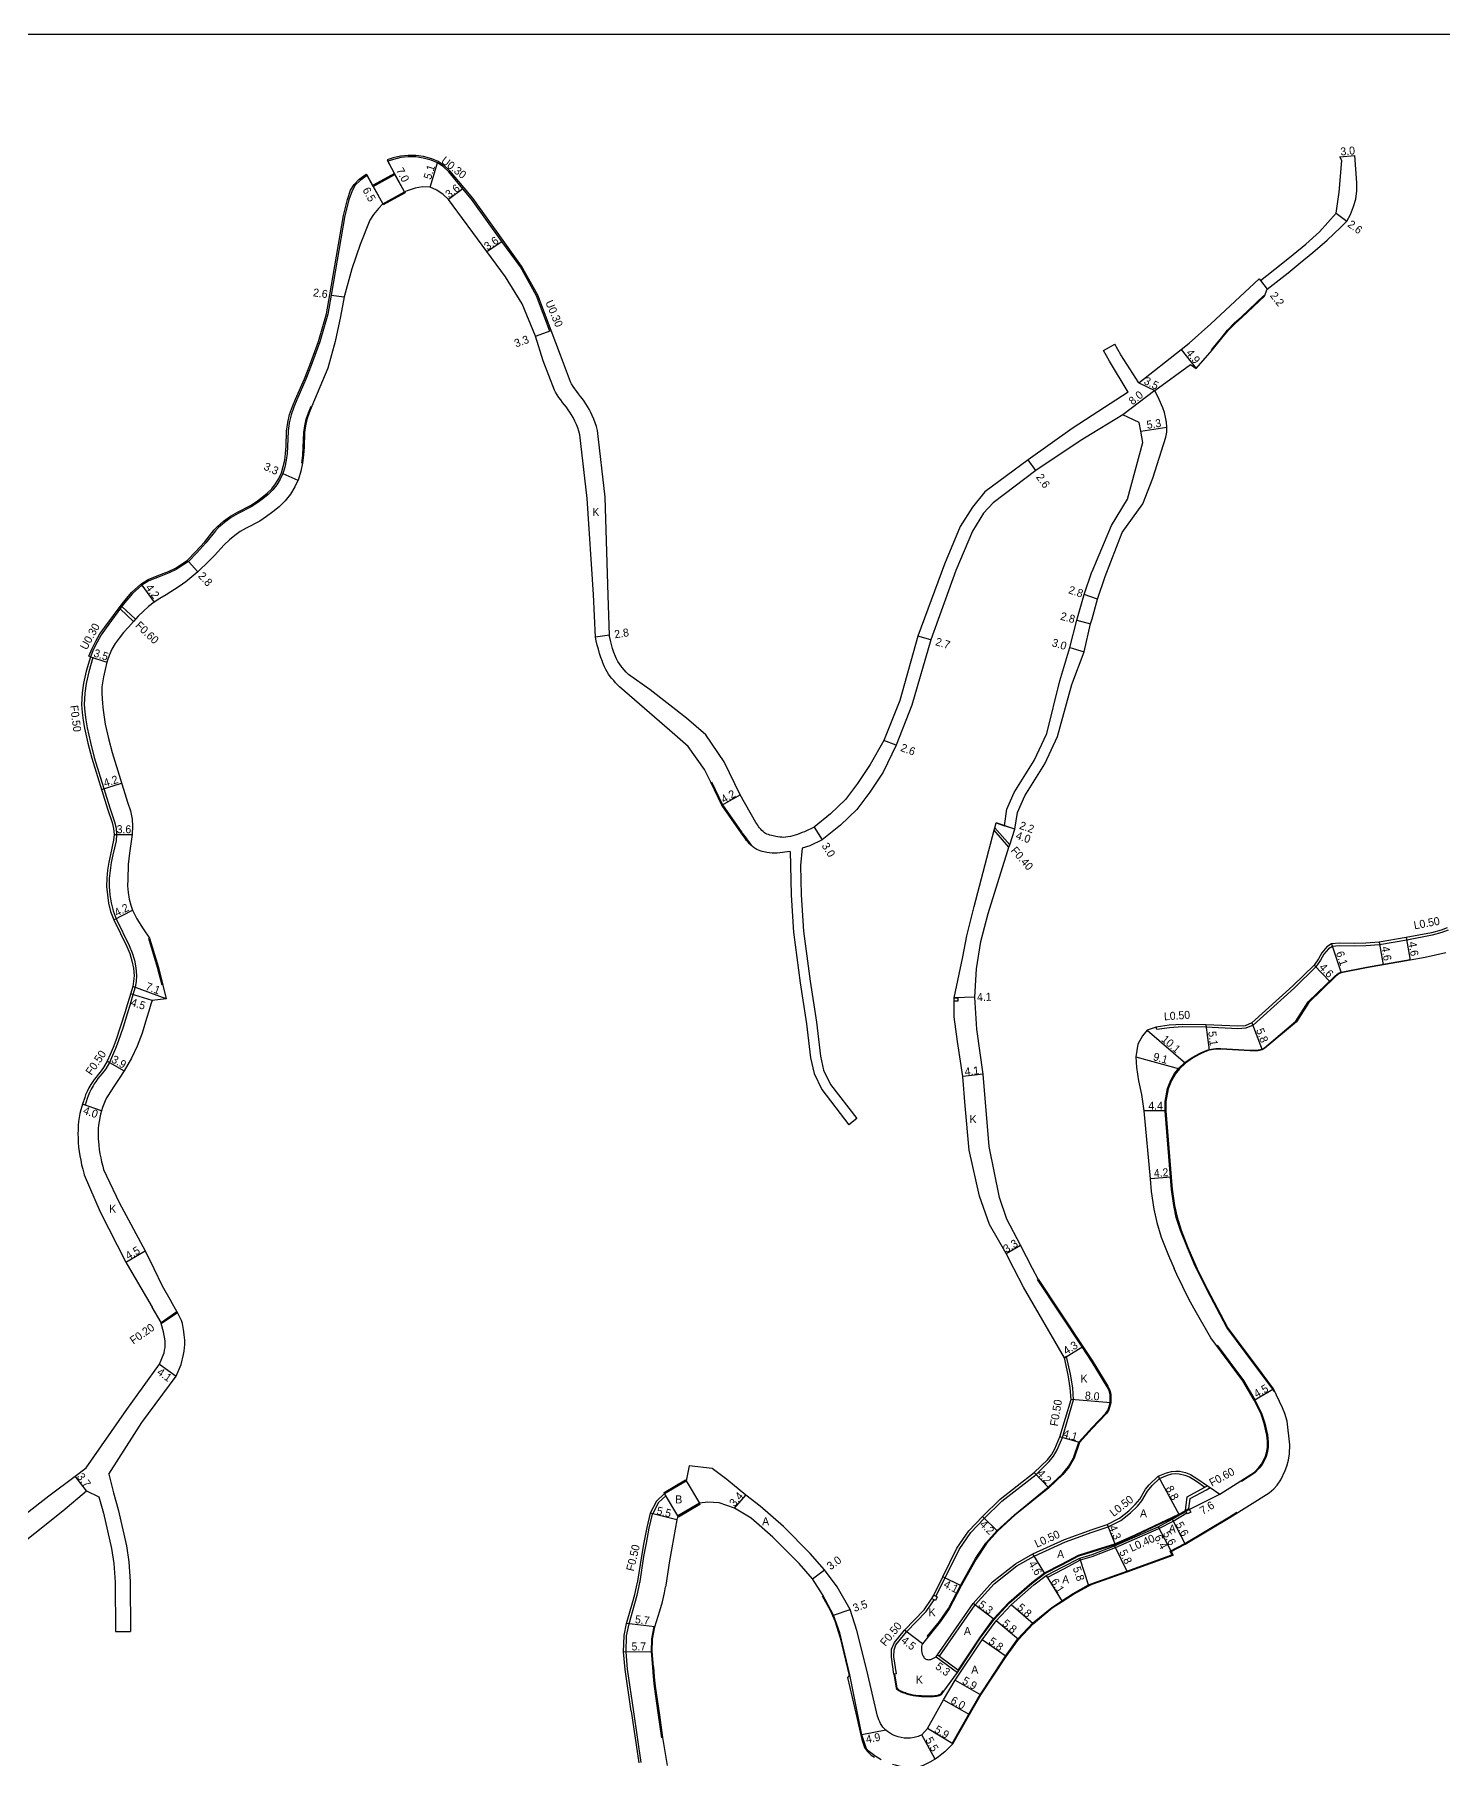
# Model space of a CAD drawing. Header units: metres. Extents: x -24000 to -21600, y -102000 to -99000.
# Drawn here: x -23693.9 to -23412.1, y -99344.9 to -99000 of the extents above; entities that cross this region are included whole.
import ezdxf

# ---------------------------------------------------------------- set-up
doc = ezdxf.new("R2010")
doc.units = ezdxf.units.M
doc.header["$LTSCALE"] = 2.5
for name, color, linetype in [('側溝・桝', 7, 'Continuous'), ('図郭', 7, 'Continuous'), ('幅員', 7, 'Continuous'), ('歩道・分離帯・安全施設', 7, 'Continuous'), ('舗装', 7, 'Continuous'), ('道路', 7, 'Continuous')]:
    doc.layers.add(name, color=color, linetype=linetype)
doc.styles.get("Standard").update_dxf_attribs({"font": ''})
doc.styles.get('Standard').set_extended_font_data('@MS PGothic')

msp = doc.modelspace()

# ---------------------------------------------------------------- linework, layer by layer
at = {"layer": '側溝・桝', "flags": 128}
for points in [[(-23590.55, -99059.19), (-23593.18, -99052.14), (-23596.45, -99046.29), (-23600.17, -99041.21), (-23606.22, -99032.72), (-23607.95, -99030.68), (-23610.78, -99027.26), (-23611.93, -99026.17), (-23613.11, -99025.42), (-23614.42, -99024.85), (-23616.1, -99024.4), (-23617.62, -99024.19), (-23619.15, -99024.17), (-23620.68, -99024.33), (-23622.17, -99024.68), (-23623.32, -99025.05), (-23623.22, -99025.34)], [(-23682.7, -99124.42), (-23682.99, -99124.32), (-23682.34, -99122.75), (-23681.61, -99121.33), (-23680.78, -99119.84), (-23679.8, -99118.49), (-23676.37, -99113.81), (-23674.45, -99111.55), (-23672.6, -99109.87), (-23671.13, -99108.98), (-23669.03, -99108.13), (-23667.08, -99107.35), (-23665.66, -99106.69), (-23663.3, -99105.12), (-23661.64, -99103.45), (-23659.81, -99101.45), (-23657.91, -99099.05), (-23657.3, -99098.37), (-23656.06, -99097.33), (-23654.7, -99096.32), (-23653.25, -99095.52), (-23650.66, -99094.18), (-23649.55, -99093.44), (-23648.41, -99092.59), (-23647.34, -99091.74), (-23646.43, -99090.84), (-23645.64, -99089.84), (-23644.98, -99088.79), (-23644.48, -99087.65), (-23644.11, -99086.4), (-23643.82, -99085.09), (-23643.65, -99083.75), (-23643.56, -99082.34), (-23643.44, -99079.29), (-23643.23, -99077.61), (-23642.84, -99075.95), (-23642.29, -99074.39), (-23641.69, -99072.93), (-23639.89, -99068.82), (-23638.8, -99066.1), (-23637.07, -99061.35), (-23635.49, -99055.83), (-23634.8, -99052.07), (-23632.1, -99036.16), (-23631.29, -99032.99), (-23630.65, -99031.15), (-23629.97, -99029.97), (-23628.97, -99028.95), (-23627.54, -99027.94), (-23627.36, -99028.19)], [(-23674.08, -99117.38), (-23676.76, -99114.84)], [(-23673.68, -99116.93), (-23676.4, -99114.35)], [(-23682.7, -99124.42), (-23682.23, -99124.58), (-23683.03, -99127.44), (-23683.56, -99129.79), (-23683.83, -99131.7), (-23683.96, -99133.93), (-23683.83, -99135.5), (-23683.63, -99137.06), (-23683.35, -99138.6), (-23682.69, -99141.59), (-23681.92, -99144.56), (-23678.79, -99154.65), (-23677.84, -99157.43), (-23677.55, -99158.69), (-23677.46, -99159.94), (-23677.57, -99161.19), (-23678.2, -99164.03), (-23678.52, -99165.55), (-23678.76, -99167.12), (-23678.91, -99168.72), (-23678.94, -99170.36), (-23678.8, -99171.99), (-23678.57, -99173.6), (-23678.16, -99175.23), (-23677.55, -99176.81), (-23674.92, -99182.18), (-23674.35, -99183.61), (-23673.9, -99185.09), (-23673.6, -99186.61), (-23673.46, -99188.17), (-23673.54, -99189.34), (-23673.71, -99190.45), (-23674.41, -99192.71), (-23674.83, -99194.14), (-23675.27, -99195.58), (-23676.17, -99198.45), (-23677.14, -99201.31), (-23677.68, -99202.73), (-23678.26, -99204.12), (-23678.9, -99205.51), (-23679.62, -99206.83), (-23680.33, -99207.77), (-23680.78, -99208.28), (-23681.18, -99208.77), (-23681.56, -99209.27), (-23681.92, -99209.78), (-23682.17, -99210.18), (-23682.54, -99210.84), (-23682.87, -99211.52), (-23683.17, -99212.2), (-23683.33, -99212.72), (-23683.77, -99214.04)], [(-23499, -99162.47), (-23501.95, -99159.08)], [(-23498.85, -99162.03), (-23501.83, -99158.61)], [(-23411.16, -99179.1), (-23412.41, -99179.55), (-23414.37, -99180.1), (-23419.44, -99181.05), (-23424.87, -99181.99), (-23427.6, -99182.2), (-23429.8, -99182.28), (-23432.96, -99182.19), (-23434.31, -99182.33), (-23435.08, -99182.8), (-23436, -99183.9), (-23436.67, -99185.06), (-23437.59, -99186.42), (-23441.9, -99190.59), (-23450.17, -99198.07), (-23451.61, -99198.69), (-23453.19, -99198.8), (-23459.61, -99198.5), (-23464.27, -99198.43), (-23466.91, -99198.61), (-23469.45, -99198.95), (-23469.57, -99198.46)], [(-23683.77, -99214.04), (-23684.24, -99213.88)], [(-23668.56, -99257.54), (-23665.38, -99255.32)], [(-23668.51, -99257.75), (-23665.29, -99255.5)], [(-23513.59, -99312.25), (-23511.78, -99308.57), (-23508.96, -99302.9), (-23506.63, -99299.52), (-23503.94, -99296.69), (-23500.41, -99293.26), (-23493.58, -99287.92), (-23490.95, -99285.3), (-23490.06, -99284.28), (-23489.34, -99282.98), (-23488.31, -99280.51), (-23486.07, -99273), (-23486.23, -99270.59), (-23486.68, -99267.88), (-23487.47, -99264.34)], [(-23487.47, -99264.34), (-23487.9, -99264.6)], [(-23567.59, -99292.16), (-23569.07, -99293.53), (-23570.25, -99295.85)], [(-23567.59, -99292.16), (-23567.85, -99291.72)], [(-23512.86, -99324.26), (-23505.78, -99314), (-23501.93, -99309.77), (-23497.41, -99306.17), (-23493.98, -99304.22), (-23487.69, -99301.39), (-23482.38, -99299.43)], [(-23491.35, -99308.48), (-23488.03, -99306.77), (-23484.68, -99305.01), (-23482.38, -99304.33)], [(-23491.35, -99308.48), (-23491.57, -99308.14)], [(-23521.5, -99327.75), (-23522.02, -99324.38), (-23521.95, -99323), (-23521.61, -99321.95), (-23519.47, -99319.36), (-23515.58, -99315.29), (-23513.96, -99313), (-23513.94, -99312.96)], [(-23513.55, -99324.38), (-23509.27, -99327.51)], [(-23513.27, -99323.97), (-23512.86, -99324.26), (-23508.99, -99327.09)], [(-23521.5, -99327.75), (-23522, -99327.82)]]:
    msp.add_lwpolyline(points, dxfattribs=at)
for points in [[(-23509.93, -99192.62), (-23509.23, -99192.62), (-23509.23, -99193.31), (-23509.93, -99193.31)], [(-23514.04, -99312.04), (-23513.59, -99312.25), (-23513.32, -99312.38), (-23513.67, -99313.09), (-23513.94, -99312.96), (-23514.39, -99312.74)]]:
    msp.add_lwpolyline(points, close=True, dxfattribs=at)
at = {"layer": '側溝・桝'}
for points in [[(-23482.38, -99299.43), (-23479.13, -99298.4), (-23476.64, -99297.09), (-23474.68, -99295.56), (-23473.31, -99294.23), (-23472.45, -99293.16), (-23471.31, -99291.27), (-23470.38, -99290.14), (-23468.87, -99288.71), (-23467.31, -99288.04), (-23466.43, -99287.79), (-23465.65, -99287.72), (-23464.94, -99287.78), (-23463.8, -99288.02)], [(-23463.8, -99288.02), (-23462.89, -99288.4), (-23461.51, -99289.26), (-23459.8, -99290.43)], [(-23463.7, -99295.09), (-23463.33, -99292.36), (-23459.8, -99290.43), (-23459.31, -99290.16)], [(-23463.05, -99294.74), (-23462.77, -99292.74), (-23459.51, -99290.96), (-23458.75, -99290.55)], [(-23572.52, -99345.51), (-23574.03, -99335.4), (-23575.26, -99326.82), (-23575.55, -99323.35), (-23575.45, -99320.16), (-23574.97, -99317.8), (-23573.81, -99313.71), (-23573.34, -99312.06), (-23572.98, -99310.48), (-23572.78, -99309.52), (-23572.75, -99309.33), (-23571.99, -99304.33), (-23571.51, -99301.62), (-23570.92, -99298.65), (-23570.25, -99295.85)], [(-23482.38, -99304.33), (-23477.71, -99302.52), (-23468.99, -99298.73), (-23466.17, -99297.22), (-23463.42, -99295.6)]]:
    msp.add_lwpolyline(points, dxfattribs=at)
msp.add_lwpolyline([(-23463.32, -99295.8), (-23463.62, -99295.25), (-23463.7, -99295.09), (-23463.05, -99294.74), (-23463, -99294.71), (-23462.62, -99295.42)], close=True, dxfattribs=at)
at = {"layer": '図郭'}
msp.add_lwpolyline([(-24000, -99600), (-23200, -99600), (-23200, -99000), (-24000, -99000)], close=True, dxfattribs=at)
at = {"layer": '幅員', "flags": 128}
for points in [[(-23432.81, -99024.48), (-23429.82, -99024.22)], [(-23619.85, -99031.47), (-23623.22, -99025.34)], [(-23614.77, -99030.55), (-23613.25, -99025.68)], [(-23627.36, -99028.19), (-23624.23, -99033.88)], [(-23608.18, -99030.87), (-23611.07, -99033.01)], [(-23433.53, -99035.75), (-23431.44, -99037.3)], [(-23603.38, -99043.42), (-23600.41, -99041.38)], [(-23634.51, -99052.11), (-23631.93, -99052.46)], [(-23448.69, -99049.18), (-23447.33, -99050.91)], [(-23593.65, -99060.32), (-23590.55, -99059.19)], [(-23464.58, -99062.95), (-23461.55, -99066.8)], [(-23469.85, -99071.19), (-23476.21, -99076.05)], [(-23472.99, -99069.63), (-23469.85, -99071.19)], [(-23472.65, -99079.3), (-23467.41, -99078.53)], [(-23493.64, -99087.15), (-23495.14, -99085.03)], [(-23644.2, -99087.76), (-23641.18, -99089.09)], [(-23663.1, -99105.36), (-23661.22, -99107.43)], [(-23672.42, -99110.11), (-23669.97, -99113.53)], [(-23481.28, -99112.87), (-23483.94, -99111.98)], [(-23485.39, -99117.07), (-23482.69, -99117.8)], [(-23578.89, -99120.1), (-23581.65, -99120.53)], [(-23514.6, -99121.02), (-23517.19, -99120.27)], [(-23682.7, -99124.42), (-23679.38, -99125.5)], [(-23486.85, -99122.57), (-23483.98, -99123.43)], [(-23521.56, -99142.08), (-23524, -99141.18)], [(-23680.46, -99150.95), (-23676.45, -99149.7)], [(-23556.4, -99154.09), (-23552.75, -99152.01)], [(-23537.92, -99158.49), (-23536.32, -99161.03)], [(-23497.79, -99158.92), (-23501.57, -99157.61)], [(-23497.79, -99158.92), (-23499.87, -99158.2)], [(-23677.96, -99159.93), (-23674.36, -99159.96)], [(-23678.01, -99177), (-23674.27, -99175.1)], [(-23434.47, -99181.84), (-23432.53, -99187.62)], [(-23424.94, -99181.49), (-23424.15, -99186.02)], [(-23419.53, -99180.56), (-23418.75, -99185.09)], [(-23437.97, -99186.1), (-23434.78, -99189.41)], [(-23670.36, -99193.17), (-23674.66, -99191.83)], [(-23667.53, -99192.78), (-23674.19, -99190.34)], [(-23505.83, -99192.49), (-23509.93, -99192.62)], [(-23471.37, -99199.09), (-23463.72, -99205.68)], [(-23459.6, -99198), (-23458.93, -99203.06)], [(-23450.45, -99197.64), (-23448.33, -99203.04)], [(-23679.35, -99205.29), (-23675.95, -99207.2)], [(-23473.65, -99204.39), (-23464.88, -99206.79)], [(-23504.13, -99207.87), (-23508.21, -99208.31)], [(-23680.46, -99215.18), (-23684.24, -99213.88)], [(-23467.59, -99215.23), (-23471.99, -99215.22)], [(-23466.55, -99228.47), (-23470.74, -99228.79)], [(-23675.63, -99245.44), (-23671.72, -99243.2)], [(-23499.53, -99243.76), (-23496.69, -99242.08)], [(-23487.9, -99264.6), (-23484.25, -99262.33)], [(-23668.89, -99265.87), (-23665.56, -99268.25)], [(-23484.86, -99281.52), (-23488.79, -99280.37)], [(-23683.48, -99291.18), (-23685.72, -99288.23)], [(-23493.92, -99287.54), (-23491.03, -99290.59)], [(-23553.88, -99294.63), (-23551.64, -99292.07)], [(-23463.62, -99295.25), (-23456.82, -99291.85)], [(-23565.38, -99296.96), (-23570.73, -99295.67)], [(-23504.3, -99296.33), (-23501.29, -99299.27)], [(-23491.83, -99307.72), (-23494.21, -99303.78)], [(-23538.27, -99308.79), (-23535.86, -99307)], [(-23483.01, -99310.15), (-23484.83, -99304.64)], [(-23508.55, -99310.16), (-23512.23, -99308.35)], [(-23491.57, -99308.14), (-23488.34, -99313.32)], [(-23501.94, -99316.88), (-23506.18, -99313.69)], [(-23494.18, -99317.76), (-23498.56, -99313.96)], [(-23534.06, -99316.04), (-23530.75, -99314.89)], [(-23497.08, -99320.88), (-23501.56, -99317.2)], [(-23516.29, -99321.79), (-23519.85, -99319.03)], [(-23499.58, -99324.3), (-23504.32, -99320.95)], [(-23513.55, -99324.38), (-23509.27, -99327.51)], [(-23509.72, -99329.01), (-23504.61, -99331.95)], [(-23512.1, -99332.95), (-23506.88, -99335.9)], [(-23523.62, -99339.04), (-23528.43, -99339.95)], [(-23513.77, -99344.81), (-23516.43, -99339.99)], [(-23510.22, -99341.79), (-23515.26, -99338.71)]]:
    msp.add_lwpolyline(points, dxfattribs=at)
at = {"layer": '幅員'}
for points in [[(-23478.59, -99273.58), (-23486.56, -99272.92)], [(-23449.95, -99273.05), (-23446.07, -99270.78)], [(-23469.15, -99288.28), (-23464.94, -99296.01)], [(-23466.36, -99296.87), (-23463.78, -99301.84)], [(-23479.34, -99297.94), (-23477.74, -99301.94)], [(-23469.16, -99298.37), (-23466.55, -99303.33)], [(-23469.16, -99298.37), (-23466.18, -99304.04)], [(-23477.86, -99302.15), (-23475.35, -99307.38)], [(-23569.79, -99318.36), (-23575.45, -99317.68)], [(-23576.05, -99323.36), (-23570.35, -99323.33)]]:
    msp.add_lwpolyline(points, dxfattribs=at)
at = {"layer": '歩道・分離帯・安全施設', "flags": 128}
for points in [[(-23458.48, -99063.05), (-23456.5, -99060.65), (-23455.27, -99059.1), (-23453.86, -99057.67), (-23452.51, -99056.46), (-23447.99, -99052.19)], [(-23640.42, -99085.68), (-23640.21, -99084.09), (-23640.11, -99082.52), (-23640, -99079.57), (-23639.83, -99078.22), (-23639.52, -99076.92), (-23639.07, -99075.62), (-23638.51, -99074.29)], [(-23558.51, -99149.45), (-23556.27, -99154.01), (-23552.42, -99159.56), (-23552.34, -99159.66), (-23552.09, -99160), (-23551.84, -99160.35), (-23551.58, -99160.7), (-23551.33, -99161.04), (-23551.06, -99161.37), (-23550.79, -99161.68), (-23550.5, -99161.99)], [(-23668.36, -99190.09), (-23669.25, -99186.57), (-23671.01, -99180.74)], [(-23439.14, -99193.42), (-23433.79, -99188.25), (-23433.07, -99187.71), (-23432.58, -99187.48), (-23427.51, -99186.45), (-23418.78, -99184.94)], [(-23461.49, -99246.72), (-23461.73, -99246.24), (-23463.32, -99242.57), (-23464.72, -99239.12), (-23465.53, -99236.51), (-23466.03, -99234.13), (-23466.5, -99230.91), (-23466.7, -99228.48), (-23467.74, -99215.24), (-23467.74, -99213.31), (-23467.27, -99210.75), (-23466.61, -99209.06), (-23465.9, -99207.77), (-23464.99, -99206.69), (-23463.82, -99205.57), (-23462.35, -99204.55), (-23460.89, -99203.74), (-23459.89, -99203.28), (-23458.97, -99202.91), (-23457.64, -99202.74), (-23456.64, -99202.72), (-23450.76, -99203.08), (-23449.18, -99203.03), (-23448.38, -99202.9), (-23447.89, -99202.58), (-23441.6, -99197.29), (-23439.14, -99193.42)], [(-23482.38, -99265.43), (-23484.37, -99262.41), (-23493.3, -99248.92)], [(-23515.32, -99320.33), (-23512.89, -99317.28), (-23511.07, -99314.72), (-23508.68, -99310.09), (-23505.71, -99304.74), (-23503.62, -99301.64), (-23501.4, -99299.16), (-23497.9, -99295.96), (-23491.12, -99290.48), (-23488.3, -99287.79), (-23487.1, -99286.29), (-23486.07, -99284.57), (-23485, -99281.46), (-23482.38, -99278.5)], [(-23509.11, -99327), (-23504.85, -99320.58), (-23502.06, -99316.79), (-23499.02, -99313.49), (-23494.45, -99309.5), (-23491.91, -99307.59), (-23488.51, -99305.84), (-23485.11, -99304.05), (-23482.38, -99303.21)], [(-23510.35, -99341.71), (-23507.01, -99335.82), (-23505.21, -99332.69), (-23499.71, -99324.22), (-23497.19, -99320.79), (-23494.28, -99317.65), (-23490.42, -99314.48), (-23488.42, -99313.19), (-23486.16, -99311.7), (-23483.07, -99310.01), (-23482.38, -99309.71)], [(-23521.85, -99327.8), (-23521.43, -99330.54), (-23521.29, -99330.7), (-23521.12, -99330.86), (-23520.92, -99331.01), (-23520.7, -99331.14), (-23520.47, -99331.25), (-23520.22, -99331.35), (-23519.97, -99331.44), (-23519.71, -99331.53), (-23519.46, -99331.61), (-23519.22, -99331.68), (-23518.68, -99331.83), (-23518.14, -99331.95), (-23517.59, -99332.03), (-23517.03, -99332.09), (-23516.47, -99332.13), (-23515.91, -99332.14), (-23515.67, -99332.15), (-23515.36, -99332.15), (-23515.04, -99332.15), (-23514.72, -99332.16), (-23514.41, -99332.16), (-23514.1, -99332.15), (-23513.79, -99332.13), (-23513.5, -99332.08), (-23513.21, -99332.02), (-23512.94, -99331.93), (-23512.67, -99331.82), (-23512.58, -99331.77), (-23512.12, -99331.14)]]:
    msp.add_lwpolyline(points, dxfattribs=at)
at = {"layer": '歩道・分離帯・安全施設'}
for points in [[(-23445.96, -99271.36), (-23446.2, -99270.86), (-23449.6, -99266.31), (-23455.39, -99258.52), (-23459.37, -99251.06), (-23461.49, -99246.72)], [(-23457.34, -99262.09), (-23452.07, -99269.14), (-23449.82, -99272.98), (-23448.5, -99275.66), (-23447.79, -99277.66), (-23447.29, -99280.01), (-23447.16, -99281.45), (-23447.17, -99282.44), (-23447.28, -99283.31), (-23447.58, -99284.33), (-23447.89, -99285.06), (-23448.36, -99285.9), (-23448.95, -99286.67), (-23449.82, -99287.56), (-23452.51, -99289.29)], [(-23482.38, -99278.5), (-23479.59, -99275.63), (-23479.17, -99275), (-23478.74, -99273.56), (-23478.77, -99271.9), (-23478.96, -99271.21), (-23479.33, -99270.37), (-23482.38, -99265.43)], [(-23482.38, -99303.21), (-23477.8, -99301.8), (-23473.65, -99299.89), (-23465.01, -99295.88), (-23464.46, -99295.56), (-23463.69, -99295.12)], [(-23482.38, -99309.71), (-23475.4, -99307.24), (-23466.39, -99303.95), (-23466.76, -99303.26), (-23463.84, -99301.71), (-23454.88, -99296.37), (-23453.4, -99295.45)], [(-23536.38, -99312.15), (-23534.77, -99315.03), (-23533.82, -99317.19), (-23532.75, -99320.6), (-23530.93, -99328.08), (-23531.27, -99328.48), (-23529.44, -99336.48), (-23528.42, -99340.87), (-23527.91, -99342.47), (-23527.33, -99343.21), (-23526.58, -99344.01), (-23525.89, -99344.43)], [(-23568.44, -99340.56), (-23569.06, -99336.07), (-23569.89, -99330.28), (-23570.11, -99328.37), (-23570.23, -99326.41), (-23570.5, -99323.33), (-23570.42, -99320.79), (-23569.94, -99318.33)]]:
    msp.add_lwpolyline(points, dxfattribs=at)
at = {"layer": '舗装', "flags": 128}
msp.add_lwpolyline([(-23513.55, -99324.38), (-23509.27, -99327.51)], dxfattribs=at)
at = {"layer": '舗装'}
msp.add_lwpolyline([(-23513.55, -99324.38), (-23509.27, -99327.51)], dxfattribs=at)
at = {"layer": '道路', "flags": 128}
for points in [[(-23590.83, -99059.29), (-23593.45, -99052.27), (-23596.71, -99046.45), (-23600.41, -99041.38), (-23606.45, -99032.91), (-23608.18, -99030.87), (-23611, -99027.46), (-23612.11, -99026.41), (-23613.25, -99025.68), (-23614.52, -99025.13), (-23616.16, -99024.7), (-23617.64, -99024.49), (-23619.14, -99024.47), (-23620.63, -99024.62), (-23622.09, -99024.97), (-23623.22, -99025.34), (-23621.78, -99027.97)], [(-23482.38, -99116.84), (-23481.28, -99112.87), (-23479.77, -99108.36), (-23476.32, -99099.59), (-23472.2, -99093.82), (-23470.19, -99088.72), (-23467.59, -99080.51), (-23467.41, -99079.52), (-23467.41, -99078.53), (-23467.5, -99077.53), (-23467.66, -99076.54), (-23467.89, -99075.57), (-23468.24, -99074.63), (-23468.97, -99072.95), (-23469.85, -99071.19), (-23462.66, -99065.97), (-23461.55, -99066.8), (-23458.36, -99063.14), (-23456.39, -99060.74), (-23455.16, -99059.2), (-23453.75, -99057.78), (-23452.41, -99056.57), (-23447.89, -99052.3), (-23447.33, -99050.91), (-23443.17, -99047.63), (-23440.77, -99045.68), (-23438.19, -99043.58), (-23435.38, -99041.09), (-23432.71, -99038.62), (-23431.44, -99037.3), (-23430.7, -99035.98), (-23430.06, -99034.41), (-23429.6, -99032.9), (-23429.39, -99031.28), (-23429.39, -99029.64), (-23429.82, -99024.22)], [(-23472.99, -99069.63), (-23464.58, -99062.95), (-23462.95, -99061.74), (-23458.61, -99057.85), (-23448.95, -99048.85), (-23448.69, -99049.18), (-23444.54, -99045.91), (-23442.16, -99043.98), (-23439.61, -99041.9), (-23436.86, -99039.46), (-23433.53, -99035.75), (-23432.96, -99031.54), (-23432.43, -99025.22), (-23432.81, -99024.48)], [(-23432.81, -99024.48), (-23429.82, -99024.22)], [(-23621.78, -99027.97), (-23626.16, -99030.38)], [(-23624.23, -99033.88), (-23619.85, -99031.47), (-23621.78, -99027.97), (-23626.16, -99030.38), (-23624.23, -99033.88)], [(-23626.16, -99030.38), (-23627.36, -99028.19), (-23628.77, -99029.18), (-23629.73, -99030.15), (-23630.37, -99031.28), (-23631, -99033.08), (-23631.8, -99036.22), (-23634.51, -99052.11), (-23635.19, -99055.89), (-23636.78, -99061.45), (-23638.52, -99066.2), (-23639.62, -99068.93), (-23641.41, -99073.05), (-23642.01, -99074.49), (-23642.55, -99076.03), (-23642.94, -99077.66), (-23643.14, -99079.31), (-23643.26, -99082.36), (-23643.35, -99083.78), (-23643.53, -99085.14), (-23643.82, -99086.48), (-23644.2, -99087.76), (-23644.72, -99088.93), (-23645.39, -99090.02), (-23646.21, -99091.04), (-23647.14, -99091.96), (-23648.23, -99092.82), (-23649.38, -99093.68), (-23650.51, -99094.44), (-23653.11, -99095.78), (-23654.54, -99096.57), (-23655.87, -99097.57), (-23657.09, -99098.59), (-23657.68, -99099.24), (-23659.58, -99101.64), (-23661.43, -99103.66), (-23663.1, -99105.36), (-23665.51, -99106.95), (-23666.96, -99107.62), (-23668.92, -99108.41), (-23670.99, -99109.25), (-23672.42, -99110.11), (-23674.24, -99111.76), (-23676.14, -99114), (-23679.56, -99118.66), (-23680.53, -99120), (-23681.34, -99121.47), (-23682.07, -99122.87), (-23682.7, -99124.42), (-23683.51, -99127.32), (-23684.05, -99129.7), (-23684.33, -99131.65), (-23684.46, -99133.93), (-23684.32, -99135.55), (-23684.12, -99137.13), (-23683.84, -99138.7), (-23683.18, -99141.71), (-23682.4, -99144.7), (-23679.27, -99154.8), (-23678.32, -99157.56), (-23678.05, -99158.77), (-23677.96, -99159.93), (-23678.07, -99161.12), (-23678.69, -99163.92), (-23679.01, -99165.46), (-23679.25, -99167.06), (-23679.41, -99168.69), (-23679.44, -99170.38), (-23679.3, -99172.04), (-23679.06, -99173.69), (-23678.64, -99175.38), (-23678.01, -99177), (-23675.38, -99182.38), (-23674.82, -99183.78), (-23674.39, -99185.21), (-23674.1, -99186.68), (-23673.97, -99188.18), (-23674.04, -99189.29), (-23674.19, -99190.34), (-23674.89, -99192.56), (-23675.31, -99194), (-23675.75, -99195.44), (-23676.64, -99198.3), (-23677.61, -99201.14), (-23678.14, -99202.54), (-23678.72, -99203.92), (-23679.35, -99205.29), (-23680.04, -99206.56), (-23680.73, -99207.47), (-23681.16, -99207.96), (-23681.57, -99208.46), (-23681.97, -99208.97), (-23682.34, -99209.51), (-23682.6, -99209.93), (-23682.98, -99210.61), (-23683.32, -99211.31), (-23683.64, -99212.02), (-23683.81, -99212.57), (-23684.24, -99213.88), (-23684.6, -99215), (-23684.78, -99215.75), (-23684.93, -99216.56), (-23685.04, -99217.36), (-23685.12, -99218.17), (-23685.17, -99218.99), (-23685.18, -99219.8), (-23685.17, -99220.62), (-23685.14, -99221.43), (-23685.13, -99221.55), (-23685.05, -99222.44), (-23684.94, -99223.33), (-23684.8, -99224.21), (-23684.63, -99225.09), (-23684.44, -99225.97), (-23684.23, -99226.84), (-23684, -99227.7), (-23683.92, -99228.01), (-23680.72, -99235.39), (-23675.63, -99245.44), (-23674.87, -99246.72)], [(-23624.23, -99033.88), (-23619.85, -99031.47)], [(-23558.64, -99149.52), (-23559.89, -99146.97), (-23563.17, -99142.38), (-23566.86, -99139.09), (-23572.87, -99133.91), (-23576.86, -99130.4), (-23577.25, -99130), (-23577.65, -99129.6), (-23578.04, -99129.19), (-23578.41, -99128.77), (-23578.76, -99128.33), (-23579.07, -99127.9), (-23579.36, -99127.43), (-23579.62, -99126.94), (-23579.85, -99126.45), (-23580.07, -99125.94), (-23580.27, -99125.43), (-23580.29, -99125.37), (-23580.59, -99124.57), (-23580.86, -99123.75), (-23581.11, -99122.93), (-23581.33, -99122.1), (-23581.52, -99121.26), (-23581.65, -99120.53), (-23582.07, -99112), (-23583.36, -99092.78), (-23584.81, -99080.03), (-23585.01, -99079.34), (-23585.23, -99078.66), (-23585.49, -99077.99), (-23585.78, -99077.34), (-23586.1, -99076.7), (-23586.16, -99076.58), (-23586.46, -99076.04), (-23586.79, -99075.53), (-23587.15, -99075.02), (-23587.51, -99074.53), (-23587.89, -99074.04), (-23588.26, -99073.55), (-23588.64, -99073.06), (-23589, -99072.56), (-23589.35, -99072.05), (-23589.67, -99071.53), (-23589.91, -99071.09), (-23592.12, -99065.27), (-23593.65, -99060.32), (-23596.37, -99053.88), (-23599.7, -99048.46), (-23603.38, -99043.42), (-23611.07, -99033.01), (-23612.16, -99031.98), (-23613.39, -99031.14), (-23614.77, -99030.55), (-23616.26, -99030.46), (-23617.73, -99030.75), (-23619.16, -99031.22), (-23619.85, -99031.47)], [(-23624.23, -99033.88), (-23625.06, -99034.76), (-23626.07, -99035.99), (-23626.83, -99037.14), (-23628.75, -99041.97), (-23630.38, -99046.83), (-23631.93, -99052.46), (-23632.67, -99056.38), (-23633.77, -99061.41), (-23635.24, -99066.69), (-23638.38, -99074.34), (-23638.93, -99075.67), (-23639.38, -99076.96), (-23639.68, -99078.25), (-23639.85, -99079.58), (-23639.96, -99082.53), (-23640.06, -99084.1), (-23640.28, -99085.71), (-23640.62, -99087.3), (-23641.1, -99088.9), (-23641.79, -99090.47), (-23642.69, -99091.93), (-23643.75, -99093.25), (-23644.95, -99094.43), (-23646.21, -99095.44), (-23647.47, -99096.37), (-23648.83, -99097.29), (-23651.56, -99098.7), (-23652.75, -99099.35), (-23653.82, -99100.16), (-23654.9, -99101.06), (-23655.91, -99102.01), (-23657.9, -99104.2), (-23658.98, -99105.33), (-23661.22, -99107.43), (-23662.39, -99108.46), (-23663.62, -99109.46), (-23664.92, -99110.4), (-23667.54, -99112.01), (-23668.81, -99112.76), (-23669.97, -99113.53), (-23671.06, -99114.37), (-23672.1, -99115.31), (-23673.11, -99116.3), (-23674.08, -99117.38), (-23675.07, -99118.49), (-23676.05, -99119.58), (-23676.95, -99120.68), (-23677.74, -99121.77), (-23678.38, -99122.92), (-23678.91, -99124.17), (-23679.38, -99125.5), (-23680.05, -99128.46), (-23680.38, -99130.46), (-23680.38, -99131.75), (-23680.26, -99133.73), (-23680.15, -99135.1), (-23679.97, -99136.5), (-23679.72, -99137.88), (-23679.09, -99140.73), (-23678.36, -99143.55), (-23675.27, -99153.5), (-23674.68, -99155.23), (-23674.31, -99156.9), (-23674.26, -99158.29), (-23674.36, -99159.96), (-23674.88, -99163.69), (-23675.12, -99165.93), (-23675.21, -99168.93), (-23675.24, -99170.24), (-23675.13, -99171.56), (-23674.93, -99172.88), (-23674.63, -99174.11), (-23674.27, -99175.1), (-23673.39, -99176.8), (-23672.12, -99178.83), (-23670.87, -99180.69), (-23669.1, -99186.53), (-23668.22, -99190.06), (-23667.53, -99192.78), (-23670.36, -99193.17), (-23670.58, -99193.87), (-23671, -99195.29), (-23671.45, -99196.76), (-23672.37, -99199.69), (-23673.35, -99202.25), (-23674.45, -99204.68), (-23675.95, -99207.2), (-23676.92, -99208.74), (-23677.85, -99210.17), (-23678.77, -99211.47), (-23679.09, -99211.98), (-23679.1, -99211.99), (-23679.44, -99212.6), (-23679.74, -99213.22), (-23680.01, -99213.86), (-23680.25, -99214.52), (-23680.46, -99215.18), (-23680.65, -99215.85), (-23680.81, -99216.52), (-23680.82, -99216.6), (-23680.96, -99217.32), (-23681.05, -99218.04), (-23681.11, -99218.77), (-23681.14, -99219.51), (-23681.15, -99220.24), (-23681.12, -99220.97), (-23681.1, -99221.3), (-23681.03, -99222.13), (-23680.93, -99222.96), (-23680.79, -99223.79), (-23680.62, -99224.61), (-23680.44, -99225.43), (-23680.23, -99226.24), (-23680.04, -99226.96), (-23676.94, -99233.55), (-23671.72, -99243.2), (-23670.02, -99246.72)], [(-23482.38, -99076.2), (-23486.37, -99078.76), (-23495.14, -99085.03), (-23503.79, -99091.41), (-23506.3, -99094.5), (-23508.72, -99098.39), (-23511.87, -99105.88), (-23517.19, -99120.27), (-23520.84, -99133.14), (-23524, -99141.18), (-23526.76, -99145.98), (-23529.27, -99149.78), (-23531.66, -99152.98), (-23534.65, -99155.81), (-23537.92, -99158.49), (-23539.87, -99159.39), (-23540.33, -99159.57), (-23540.8, -99159.75), (-23541.27, -99159.93), (-23541.74, -99160.09), (-23542.22, -99160.23), (-23542.7, -99160.36), (-23543.19, -99160.45), (-23543.62, -99160.51), (-23544.02, -99160.53), (-23544.42, -99160.51), (-23544.82, -99160.47), (-23545.22, -99160.41), (-23545.62, -99160.33), (-23545.86, -99160.28), (-23546.17, -99160.21), (-23546.48, -99160.14), (-23546.79, -99160.07), (-23547.09, -99159.98), (-23547.39, -99159.87), (-23547.67, -99159.73), (-23547.9, -99159.59), (-23548.17, -99159.38), (-23548.41, -99159.15), (-23548.64, -99158.9), (-23548.85, -99158.63), (-23549.05, -99158.36), (-23549.24, -99158.07), (-23549.43, -99157.79), (-23549.59, -99157.56), (-23552.75, -99152.01), (-23555.94, -99145.44), (-23559.61, -99140.02), (-23563.46, -99136.69), (-23570.72, -99131.02), (-23575.08, -99127.94), (-23575.53, -99127.51), (-23575.96, -99127.06), (-23576.36, -99126.59), (-23576.56, -99126.32), (-23576.89, -99125.84), (-23577.19, -99125.35), (-23577.47, -99124.84), (-23577.68, -99124.36), (-23577.99, -99123.58), (-23578.26, -99122.78), (-23578.49, -99121.98), (-23578.69, -99121.16), (-23578.85, -99120.33), (-23578.89, -99120.1), (-23579.16, -99112.15), (-23579.77, -99092.52), (-23581.29, -99079.15), (-23581.5, -99078.39), (-23581.75, -99077.63), (-23582.03, -99076.89), (-23582.34, -99076.16), (-23582.67, -99075.44), (-23582.96, -99074.88), (-23583.26, -99074.35), (-23583.59, -99073.84), (-23583.94, -99073.33), (-23584.31, -99072.84), (-23584.68, -99072.35), (-23585.06, -99071.86), (-23585.43, -99071.37), (-23585.79, -99070.87), (-23586.14, -99070.37), (-23586.46, -99069.85), (-23586.7, -99069.42), (-23588.71, -99064.1), (-23590.55, -99059.19), (-23590.83, -99059.29)], [(-23480.11, -99063.18), (-23477.85, -99061.93)], [(-23472.99, -99069.63), (-23476.6, -99064.04), (-23477.85, -99061.93)], [(-23475.16, -99071.48), (-23478.86, -99065.29), (-23480.11, -99063.18)], [(-23475.16, -99071.48), (-23482.38, -99076.2)], [(-23476.21, -99076.05), (-23482.38, -99079.76)], [(-23482.38, -99107.38), (-23478.47, -99098.18), (-23475.26, -99092.91), (-23472.24, -99081.6), (-23472.65, -99079.3), (-23472.97, -99077.56), (-23476.21, -99076.05)], [(-23482.38, -99079.76), (-23484.72, -99081.26), (-23493.64, -99087.15), (-23502.17, -99093.61), (-23504.09, -99095.73), (-23506.29, -99099.29), (-23509.64, -99107.17), (-23514.6, -99121.02), (-23518.41, -99134.1), (-23521.56, -99142.08), (-23524.14, -99147.47), (-23526.82, -99151.51), (-23529.41, -99154.98), (-23532.67, -99158.06), (-23536.32, -99161.03), (-23538.81, -99162.21), (-23540.38, -99162.67)], [(-23491.4, -99139.78), (-23488.83, -99129.23), (-23486.85, -99122.57), (-23485.39, -99117.07), (-23483.94, -99111.98), (-23482.42, -99107.46), (-23482.38, -99107.38)], [(-23489.28, -99140.36), (-23486.43, -99129.98), (-23483.98, -99123.43), (-23482.69, -99117.8), (-23482.38, -99116.84)], [(-23498, -99246.72), (-23499.53, -99243.76), (-23502.89, -99237.94), (-23504.89, -99232.28), (-23506.96, -99223.04), (-23507.78, -99214.19), (-23508.21, -99208.31), (-23509.31, -99201.34), (-23509.94, -99196.43), (-23509.93, -99193.31), (-23509.93, -99192.62), (-23508.24, -99184.39), (-23507.43, -99180.23), (-23505.93, -99174.34), (-23501.95, -99159.08), (-23501.83, -99158.61), (-23501.57, -99157.61), (-23499.87, -99158.2), (-23499.41, -99154.9), (-23497.98, -99151.53), (-23493.96, -99145.13), (-23491.4, -99139.78)], [(-23497.79, -99158.92), (-23497.28, -99155.58), (-23495.84, -99152.21), (-23491.83, -99145.81), (-23489.28, -99140.36)], [(-23550.61, -99162.09), (-23550.9, -99161.79), (-23551.18, -99161.46), (-23551.45, -99161.13), (-23551.7, -99160.79), (-23551.96, -99160.44), (-23552.21, -99160.09), (-23552.46, -99159.75), (-23552.54, -99159.65), (-23556.4, -99154.09), (-23558.64, -99149.52)], [(-23494.28, -99246.72), (-23496.69, -99242.08), (-23499.4, -99236.89), (-23500.86, -99232.55), (-23502.93, -99222.32), (-23504.13, -99207.87), (-23505.39, -99198.88), (-23505.83, -99192.49), (-23505.46, -99186.79), (-23504.61, -99181.38), (-23503.18, -99175.78), (-23499.3, -99163.33), (-23499, -99162.47), (-23498.85, -99162.03), (-23497.79, -99158.92)], [(-23542.74, -99163.37), (-23545.35, -99163.71), (-23545.86, -99163.71), (-23546.38, -99163.69), (-23546.89, -99163.64), (-23547.4, -99163.56), (-23547.65, -99163.51), (-23548.02, -99163.42), (-23548.38, -99163.33), (-23548.74, -99163.22), (-23549.1, -99163.09), (-23549.44, -99162.94), (-23549.76, -99162.76), (-23549.96, -99162.63), (-23550.3, -99162.37), (-23550.61, -99162.09)], [(-23542.74, -99163.37), (-23542.66, -99166.11), (-23542.58, -99172.09), (-23542.09, -99179.47), (-23540.72, -99189.58), (-23539.49, -99197.79), (-23538.66, -99204.63), (-23537.98, -99207.72), (-23536.43, -99210.97), (-23531, -99217.98)], [(-23540.38, -99162.67), (-23540.66, -99166.18), (-23540.58, -99172.01), (-23540.1, -99179.27), (-23538.74, -99189.3), (-23537.51, -99197.51), (-23536.69, -99204.29), (-23536.07, -99207.07), (-23534.71, -99209.91), (-23529.42, -99216.76)], [(-23411.37, -99178.64), (-23412.56, -99179.07), (-23414.49, -99179.61), (-23419.53, -99180.56), (-23424.94, -99181.49), (-23427.63, -99181.7), (-23429.8, -99181.78), (-23432.98, -99181.69), (-23434.47, -99181.84), (-23435.41, -99182.41), (-23436.41, -99183.62), (-23437.09, -99184.8), (-23437.97, -99186.1), (-23442.24, -99190.22), (-23450.45, -99197.64), (-23451.73, -99198.2), (-23453.19, -99198.3), (-23459.6, -99198), (-23464.29, -99197.93), (-23466.96, -99198.11), (-23469.57, -99198.46), (-23471.37, -99199.09), (-23472.26, -99200.18), (-23473.19, -99201.89), (-23473.65, -99204.39), (-23473.5, -99206.55), (-23473.06, -99209.18), (-23472.49, -99211.95), (-23471.99, -99215.22), (-23470.74, -99228.79), (-23470.53, -99231.36), (-23470.02, -99234.85), (-23469.45, -99237.54), (-23468.54, -99240.48), (-23467.06, -99244.14), (-23465.94, -99246.72)], [(-23529.42, -99216.76), (-23531, -99217.98)], [(-23674.87, -99246.72), (-23670.33, -99254.48)], [(-23670.02, -99246.72), (-23668.32, -99250.22), (-23666.53, -99253.32)], [(-23522, -99327.82), (-23522.51, -99324.45), (-23522.48, -99322.86), (-23521.91, -99321.53), (-23519.85, -99319.03), (-23515.97, -99314.97), (-23514.39, -99312.74), (-23514.04, -99312.04), (-23512.23, -99308.35), (-23509.39, -99302.65), (-23507.02, -99299.2), (-23504.3, -99296.33), (-23500.74, -99292.88), (-23493.92, -99287.54), (-23491.31, -99284.96), (-23490.47, -99283.99), (-23489.79, -99282.76), (-23488.79, -99280.37), (-23486.56, -99272.92), (-23486.74, -99270.57), (-23487.17, -99268), (-23487.9, -99264.6), (-23496.07, -99250.45), (-23498, -99246.72)], [(-23493.18, -99248.84), (-23494.28, -99246.72)], [(-23493.18, -99248.84), (-23484.25, -99262.33), (-23482.38, -99265.14)], [(-23668.89, -99265.87), (-23667.95, -99263.56), (-23667.84, -99263.05), (-23667.77, -99262.53), (-23667.74, -99262), (-23667.74, -99261.47), (-23667.75, -99261.19), (-23668.09, -99259.36), (-23668.51, -99257.75), (-23668.56, -99257.54), (-23668.56, -99257.53), (-23670.33, -99254.48)], [(-23665.56, -99268.25), (-23664.52, -99265.92), (-23664.05, -99263.91), (-23663.93, -99263.25), (-23663.85, -99262.58), (-23663.8, -99261.9), (-23663.79, -99261.59), (-23663.8, -99261.04), (-23663.85, -99260.5), (-23663.91, -99259.96), (-23663.99, -99259.42), (-23664.07, -99258.95), (-23664.13, -99258.54), (-23664.21, -99258.13), (-23664.29, -99257.72), (-23664.4, -99257.32), (-23664.48, -99257.12), (-23665.29, -99255.5), (-23665.38, -99255.32), (-23666.53, -99253.32)], [(-23755.9, -99346.1), (-23752.47, -99342.52), (-23741.49, -99331.36), (-23736.84, -99328), (-23734.26, -99325.91), (-23724.36, -99317.81), (-23714.61, -99310.54), (-23707.97, -99305.37), (-23690.97, -99292.2), (-23685.72, -99288.23), (-23683.51, -99286.57), (-23675.39, -99274.89), (-23668.89, -99265.87)], [(-23679.01, -99287.83), (-23672.41, -99277.53), (-23665.56, -99268.25)], [(-23482.38, -99278.72), (-23484.86, -99281.52), (-23485.94, -99284.64), (-23486.97, -99286.37), (-23488.19, -99287.89), (-23491.03, -99290.59), (-23497.8, -99296.07), (-23501.29, -99299.27), (-23503.5, -99301.73), (-23505.58, -99304.82), (-23508.55, -99310.16), (-23510.94, -99314.79), (-23512.77, -99317.37), (-23515.21, -99320.43)], [(-23679.01, -99287.83), (-23678.09, -99291.58), (-23677.13, -99294.9), (-23675.5, -99302.15), (-23675.02, -99305.41), (-23674.75, -99309.34), (-23674.67, -99319.31)], [(-23515.26, -99338.71), (-23516.43, -99339.99), (-23517.13, -99340.3), (-23517.92, -99340.51), (-23518.7, -99340.64), (-23519.94, -99340.62), (-23521.17, -99340.36), (-23521.58, -99340.24), (-23521.98, -99340.09), (-23522.36, -99339.91), (-23522.51, -99339.83), (-23522.9, -99339.6), (-23523.27, -99339.33), (-23523.62, -99339.04), (-23523.94, -99338.72), (-23524.2, -99338.41), (-23524.44, -99338.08), (-23524.65, -99337.73), (-23524.84, -99337.36), (-23525, -99336.98), (-23525.16, -99336.6), (-23525.29, -99336.24), (-23527.44, -99327.06), (-23529.43, -99319.11), (-23530.75, -99314.89), (-23533.35, -99310.4), (-23535.86, -99307), (-23538.72, -99303.69), (-23544.09, -99298.33), (-23548.77, -99294.24), (-23551.64, -99292.07), (-23555.44, -99288.94)], [(-23734.49, -99330.59), (-23732.31, -99328.78), (-23722.15, -99320.78), (-23712.03, -99313.85), (-23705.05, -99308.56), (-23688.21, -99295.15), (-23683.48, -99291.18)], [(-23683.48, -99291.18), (-23680.98, -99292.35), (-23680.04, -99295.64), (-23678.45, -99302.7), (-23678.01, -99305.73), (-23677.74, -99309.46), (-23677.67, -99319.33)], [(-23513.55, -99324.38), (-23513.27, -99323.97), (-23506.18, -99313.69), (-23502.28, -99309.4), (-23497.69, -99305.75), (-23494.21, -99303.78), (-23487.88, -99300.92), (-23482.38, -99298.9)], [(-23512.1, -99332.95), (-23509.72, -99329.01), (-23504.32, -99320.95), (-23501.56, -99317.2), (-23498.56, -99313.96), (-23494.04, -99310.01), (-23491.57, -99308.14), (-23488.21, -99306.41), (-23484.83, -99304.64), (-23482.38, -99303.91)], [(-23509.27, -99327.51), (-23508.99, -99327.09), (-23504.72, -99320.67), (-23501.94, -99316.88), (-23498.91, -99313.6), (-23494.35, -99309.62), (-23491.83, -99307.72), (-23488.44, -99305.97), (-23485.04, -99304.19), (-23482.38, -99303.37)], [(-23510.22, -99341.79), (-23506.88, -99335.9), (-23505.08, -99332.77), (-23504.61, -99331.95), (-23499.58, -99324.3), (-23497.08, -99320.88), (-23494.18, -99317.76), (-23490.33, -99314.6), (-23488.34, -99313.32), (-23486.08, -99311.83), (-23483.01, -99310.15), (-23482.38, -99309.87)], [(-23677.67, -99319.33), (-23674.67, -99319.31)], [(-23515.21, -99320.43), (-23516.29, -99321.79), (-23516.39, -99322.05), (-23516.45, -99322.32), (-23516.48, -99322.6), (-23516.49, -99322.88), (-23516.49, -99322.94), (-23516.47, -99323.24), (-23516.41, -99323.54), (-23516.33, -99323.84), (-23516.22, -99324.09), (-23516.13, -99324.25), (-23516.04, -99324.41), (-23515.93, -99324.56), (-23515.81, -99324.69), (-23515.67, -99324.8), (-23515.61, -99324.84), (-23515.43, -99324.9), (-23515.25, -99324.94), (-23515.06, -99324.95), (-23514.86, -99324.94), (-23514.67, -99324.92), (-23514.61, -99324.9), (-23513.55, -99324.38)], [(-23522, -99327.82), (-23521.57, -99330.61), (-23521.4, -99330.81), (-23521.21, -99330.98), (-23521, -99331.13), (-23520.77, -99331.27), (-23520.53, -99331.39), (-23520.28, -99331.49), (-23520.02, -99331.58), (-23519.76, -99331.67), (-23519.5, -99331.75), (-23519.26, -99331.82), (-23518.72, -99331.98), (-23518.17, -99332.09), (-23517.61, -99332.18), (-23517.04, -99332.24), (-23516.48, -99332.28), (-23515.91, -99332.29), (-23515.67, -99332.29), (-23515.36, -99332.3), (-23515.04, -99332.3), (-23514.73, -99332.31), (-23514.41, -99332.31), (-23514.09, -99332.3), (-23513.78, -99332.27), (-23513.47, -99332.23), (-23513.17, -99332.17), (-23512.88, -99332.08), (-23512.6, -99331.95), (-23512.48, -99331.88), (-23512, -99331.22)], [(-23512, -99331.22), (-23509.27, -99327.51)], [(-23515.26, -99338.71), (-23512.1, -99332.95)], [(-23510.22, -99341.79), (-23511.79, -99343.34), (-23512.43, -99343.86), (-23513.09, -99344.35), (-23513.77, -99344.81), (-23514.47, -99345.25), (-23514.57, -99345.31), (-23515.09, -99345.59), (-23515.62, -99345.84), (-23516.17, -99346.07), (-23516.72, -99346.27), (-23517.28, -99346.44), (-23517.69, -99346.54), (-23518.06, -99346.6), (-23518.43, -99346.62), (-23518.8, -99346.61), (-23518.84, -99346.61), (-23519.56, -99346.52), (-23520.28, -99346.4), (-23520.99, -99346.24), (-23521.7, -99346.05), (-23522.26, -99345.88)]]:
    msp.add_lwpolyline(points, dxfattribs=at)
for points in [[(-23621.88, -99027.79), (-23626.26, -99030.2), (-23626.16, -99030.38), (-23621.78, -99027.97)], [(-23619.75, -99031.65), (-23624.14, -99034.06), (-23624.23, -99033.88), (-23619.85, -99031.47)], [(-23563.54, -99289.19), (-23567.85, -99291.72), (-23567.97, -99291.51), (-23563.66, -99288.98)], [(-23563.54, -99289.19), (-23560.9, -99293.67), (-23565.21, -99296.21), (-23567.85, -99291.72)], [(-23560.78, -99293.89), (-23565.09, -99296.42), (-23565.21, -99296.21), (-23560.9, -99293.67)]]:
    msp.add_lwpolyline(points, close=True, dxfattribs=at)
at = {"layer": '道路'}
for points in [[(-23411.65, -99183.63), (-23415.75, -99184.54), (-23418.75, -99185.09), (-23427.49, -99186.6), (-23432.53, -99187.62), (-23432.99, -99187.84), (-23433.7, -99188.37), (-23439.03, -99193.52), (-23441.49, -99197.39), (-23447.8, -99202.7), (-23448.33, -99203.04), (-23449.16, -99203.18), (-23450.76, -99203.23), (-23456.65, -99202.87), (-23457.63, -99202.89), (-23458.93, -99203.06), (-23459.83, -99203.42), (-23460.82, -99203.87), (-23462.28, -99204.67), (-23463.72, -99205.68), (-23464.88, -99206.79), (-23465.78, -99207.86), (-23466.47, -99209.13), (-23467.13, -99210.79), (-23467.59, -99213.32), (-23467.59, -99215.23), (-23466.55, -99228.47), (-23466.35, -99230.89), (-23465.89, -99234.11), (-23465.38, -99236.48), (-23464.58, -99239.07), (-23463.19, -99242.52), (-23461.6, -99246.17), (-23461.33, -99246.72)], [(-23482.38, -99309.87), (-23475.35, -99307.38), (-23466.18, -99304.04), (-23466.55, -99303.33), (-23463.78, -99301.84), (-23454.8, -99296.5), (-23446.95, -99291.61), (-23445.99, -99290.77), (-23445.36, -99290.02), (-23444.65, -99288.96), (-23443.74, -99287.13), (-23443.4, -99286.23), (-23443.06, -99285.04), (-23442.86, -99283.77), (-23442.79, -99281.99), (-23443.37, -99277.26), (-23443.8, -99275.72), (-23444.26, -99274.56), (-23446.07, -99270.78), (-23449.48, -99266.22), (-23455.26, -99258.44), (-23459.24, -99250.99), (-23461.33, -99246.72)], [(-23456.82, -99291.85), (-23449.91, -99287.44), (-23449.04, -99286.54), (-23448.49, -99285.82), (-23448.01, -99284.97), (-23447.72, -99284.28), (-23447.44, -99283.33), (-23447.32, -99282.43), (-23447.31, -99281.27), (-23447.43, -99280.06), (-23447.93, -99277.71), (-23448.58, -99275.84), (-23449.95, -99273.05), (-23452.2, -99269.22), (-23458.62, -99260.62), (-23461.99, -99254.66), (-23463.01, -99252.84), (-23465.41, -99247.93), (-23465.94, -99246.72)], [(-23482.38, -99265.14), (-23479.21, -99270.28), (-23478.83, -99271.15), (-23478.63, -99271.85), (-23478.59, -99273.58), (-23479.01, -99275.01), (-23479.5, -99275.74), (-23482.38, -99278.72)], [(-23555.44, -99288.94), (-23558.36, -99286.7), (-23562.97, -99286.16), (-23563.54, -99289.19), (-23567.85, -99291.72), (-23569.47, -99293.23), (-23570.73, -99295.67), (-23571.41, -99298.54), (-23572, -99301.53), (-23572.48, -99304.25), (-23573.25, -99309.26), (-23573.27, -99309.42)], [(-23482.38, -99298.9), (-23479.34, -99297.94), (-23476.91, -99296.67), (-23475.01, -99295.18), (-23473.72, -99293.94), (-23472.84, -99292.84), (-23471.66, -99290.88), (-23470.92, -99289.97), (-23469.15, -99288.28), (-23467.46, -99287.56), (-23466.51, -99287.31), (-23465.6, -99287.24), (-23464.91, -99287.28), (-23463.66, -99287.53)], [(-23463.66, -99287.53), (-23462.71, -99287.92), (-23461.24, -99288.85), (-23459.31, -99290.16), (-23458.75, -99290.55), (-23456.82, -99291.85)], [(-23524.57, -99344.94), (-23525.1, -99344.64), (-23525.62, -99344.31), (-23525.83, -99344.17), (-23526.09, -99343.99), (-23526.36, -99343.8), (-23526.63, -99343.6), (-23526.88, -99343.39), (-23527.12, -99343.16), (-23527.33, -99342.92), (-23527.45, -99342.75), (-23528.43, -99339.95), (-23530.79, -99327.97), (-23532.83, -99319.57), (-23534.06, -99316.04), (-23536.3, -99311.91), (-23538.27, -99308.79), (-23540.92, -99305.74), (-23546.21, -99300.46), (-23550.55, -99296.66), (-23553.88, -99294.63), (-23556.93, -99293.55), (-23559.19, -99293.43), (-23560.9, -99293.67), (-23565.21, -99296.21), (-23565.38, -99296.96), (-23566.4, -99302.58), (-23566.85, -99305.17), (-23567.61, -99310.06), (-23567.65, -99310.37)], [(-23482.38, -99303.37), (-23477.74, -99301.94), (-23473.59, -99300.03), (-23464.94, -99296.01), (-23464.38, -99295.69), (-23463.62, -99295.25)], [(-23482.38, -99303.91), (-23477.86, -99302.15), (-23469.16, -99298.37), (-23466.36, -99296.87), (-23463.62, -99295.25)], [(-23574.56, -99335.22), (-23575.76, -99326.88), (-23576.05, -99323.36), (-23575.95, -99320.1), (-23575.45, -99317.68), (-23574.29, -99313.57), (-23573.83, -99311.94), (-23573.47, -99310.37), (-23573.27, -99309.42)], [(-23570.08, -99326.4), (-23570.35, -99323.33), (-23570.27, -99320.81), (-23569.79, -99318.36), (-23568.82, -99315.17), (-23568.3, -99313.36), (-23567.9, -99311.59), (-23567.65, -99310.37)], [(-23570.08, -99326.4), (-23569.96, -99328.35), (-23569.74, -99330.26), (-23568.91, -99336.05), (-23568.3, -99340.53), (-23567.34, -99346.12)], [(-23574.56, -99335.22), (-23573.02, -99345.57)]]:
    msp.add_lwpolyline(points, dxfattribs=at)

# ---------------------------------------------------------------- texts
at = {"layer": '側溝・桝'}
for s, rotation, p in [('U0.30', 321.8513, (-23612.7, -99025.51)), ('U0.30', 292.7702, (-23591.75, -99053.53)), ('F0.60', 316.5568, (-23673.83, -99118.32)), ('U0.30', 60.857, (-23683.45, -99123.18)), ('F0.50', 277.3644, (-23686.76, -99134.21)), ('F0.40', 311.1101, (-23498.73, -99163.24)), ('L0.50', 10.6259, (-23417.88, -99178.93)), ('L0.50', 3.7849, (-23467.95, -99197.12)), ('F0.50', 55.519, (-23682.47, -99208.23)), ('F0.20', 34.9754, (-23674.1, -99261.97)), ('F0.50', 80.3277, (-23489.25, -99278.35)), ('F0.60', 28.6307, (-23458.39, -99290.4)), ('L0.50', 37.921, (-23478.07, -99296.44)), ('L0.50', 24.2815, (-23493.42, -99302.59)), ('L0.40', 24.0498, (-23474.44, -99303.4)), ('F0.50', 76.6454, (-23574.02, -99307.36)), ('F0.50', 50.4904, (-23523.69, -99322.39))]:
    msp.add_text(s, height=1.6, rotation=rotation, dxfattribs=at).set_placement(p)
at = {"layer": '幅員'}
for s, rotation, p in [('3.0', 5.002, (-23432.63, -99024.21)), ('7.0', 298.805, (-23621.63, -99027.16)), ('5.1', 72.6525, (-23614.59, -99029.12)), ('6.5', 298.805, (-23628.33, -99031.08)), ('3.6', 36.4556, (-23610.97, -99032.81)), ('2.6', 323.3793, (-23431.41, -99038.27)), ('3.6', 34.4672, (-23603.27, -99043.22)), ('2.6', 352.1451, (-23638.24, -99052.33)), ('2.2', 308.2313, (-23446.88, -99052.24)), ('3.3', 20.0238, (-23597.56, -99062.59)), ('4.9', 308.1793, (-23463.67, -99063.7)), ('3.5', 333.6345, (-23472.16, -99069.78)), ('8.0', 38.8638, (-23474.26, -99074.17)), ('5.3', 8.3534, (-23471.34, -99078.85)), ('3.3', 336.2472, (-23648.17, -99086.94)), ('2.6', 305.3578, (-23493.66, -99088.51)), ('4.2', 305.6903, (-23671.75, -99110.62)), ('2.8', 312.3496, (-23661.26, -99108.35)), ('2.8', 341.4232, (-23487.24, -99111.69)), ('2.8', 344.9372, (-23488.83, -99116.98)), ('2.8', 8.8519, (-23577.78, -99120.73)), ('2.7', 343.7331, (-23513.82, -99122.08)), ('3.0', 343.4368, (-23490.54, -99122.27)), ('3.5', 342.055, (-23682.18, -99124.33)), ('2.6', 339.7047, (-23520.81, -99143.21)), ('4.2', 17.2312, (-23679.77, -99150.47)), ('4.2', 29.6615, (-23556.01, -99153.75)), ('3.6', 359.6227, (-23677.44, -99159.69)), ('2.2', 340.9648, (-23497.05, -99158.78)), ('3.0', 302.0976, (-23536.52, -99162.21)), ('4.0', 340.9648, (-23497.76, -99160.79)), ('4.2', 26.888, (-23677.41, -99176.41)), ('4.6', 279.7894, (-23424.52, -99182.44)), ('4.6', 279.7894, (-23419.11, -99181.51)), ('4.6', 314.0324, (-23437.09, -99186.65)), ('6.1', 288.5846, (-23433.62, -99183.59)), ('7.1', 339.8501, (-23671.81, -99190.95)), ('4.5', 342.7255, (-23674.75, -99194.16)), ('4.1', 1.7877, (-23505.36, -99193.28)), ('10.1', 319.2573, (-23468.63, -99201.13)), ('5.1', 277.4792, (-23459.17, -99199.39)), ('5.8', 291.3931, (-23449.62, -99199.05)), ('9.1', 344.7108, (-23470.28, -99205.06)), ('3.9', 330.6252, (-23678.64, -99205.4)), ('4.1', 6.0285, (-23507.77, -99208.16)), ('4.4', 359.7935, (-23471.11, -99214.97)), ('4.0', 341.0142, (-23684.27, -99215.76)), ('4.2', 4.459, (-23469.96, -99228.48)), ('3.3', 30.6646, (-23499.54, -99243.65)), ('4.5', 29.7362, (-23675.11, -99245.03)), ('4.3', 31.9256, (-23487.52, -99264.03)), ('4.1', 324.5025, (-23669.51, -99267.77)), ('8.0', 355.2531, (-23483.85, -99272.89)), ('4.5', 30.3525, (-23449.44, -99272.64)), ('4.1', 343.6878, (-23488.34, -99280.4)), ('3.7', 307.2537, (-23685.49, -99288.37)), ('4.2', 313.469, (-23493.5, -99287.83)), ('8.8', 298.5633, (-23467.72, -99290.69)), ('3.4', 48.9385, (-23553.89, -99294.49)), ('7.6', 31.0754, (-23460.24, -99296.01)), ('5.5', 346.4445, (-23569.58, -99295.85)), ('4.2', 315.6566, (-23504.97, -99298.05)), ('4.3', 291.7824, (-23479.04, -99298.42)), ('6.4', 297.7995, (-23469.98, -99300.47)), ('5.6', 297.7995, (-23468.26, -99299.72)), ('5.6', 297.5267, (-23465.72, -99297.89)), ('5.8', 295.6489, (-23476.99, -99303.39)), ('3.0', 36.6223, (-23534.66, -99307.1)), ('4.6', 301.1031, (-23495.14, -99305.77)), ('5.8', 288.367, (-23486.25, -99306.63)), ('4.1', 333.8236, (-23512.21, -99310.38)), ('6.1', 301.9229, (-23490.71, -99309.32)), ('3.5', 19.2316, (-23529.88, -99315.43)), ('5.3', 323.017, (-23505.28, -99314.24)), ('5.8', 319.127, (-23497.51, -99314.74)), ('5.7', 353.1434, (-23573.85, -99317.62)), ('5.8', 320.5543, (-23500.49, -99317.95)), ('4.5', 322.2224, (-23520.69, -99321.38)), ('5.8', 324.693, (-23503.2, -99321.62)), ('5.7', 0.3597, (-23574.47, -99323.1)), ('5.3', 323.8524, (-23513.85, -99326.63)), ('5.9', 330.101, (-23508.5, -99329.6)), ('6.0', 330.5482, (-23510.83, -99333.55)), ('5.9', 328.6852, (-23514.06, -99339.33)), ('4.9', 10.7922, (-23527.45, -99341.67)), ('5.5', 298.8107, (-23515.78, -99340.95))]:
    msp.add_text(s, height=1.6, rotation=rotation, dxfattribs=at).set_placement(p)
at = {"layer": '舗装'}
for s, p in [('K', (-23582.31, -99096.27)), ('K', (-23506.86, -99217.66)), ('K', (-23678.92, -99235.59)), ('K', (-23484.66, -99269.55)), ('B', (-23565.72, -99293.7)), ('A', (-23548.35, -99298.07)), ('A', (-23472.79, -99296.48)), ('A', (-23467.04, -99299.55)), ('A', (-23489.36, -99304.64)), ('A', (-23488.36, -99309.71)), ('K', (-23515.06, -99316.25)), ('A', (-23508, -99319.99)), ('K', (-23517.6, -99329.73)), ('A', (-23506.53, -99327.71))]:
    msp.add_text(s, height=1.6, dxfattribs=at).set_placement(p)

doc.saveas('drawing.dxf')
